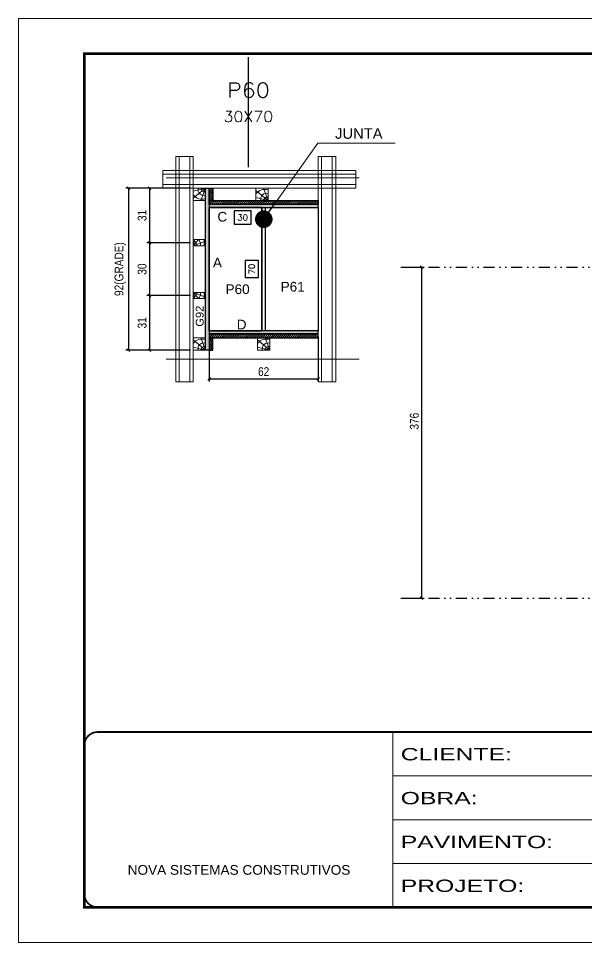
# Model space of a CAD drawing. Extents: x 1945 to 10875, y -3405 to 3369.
# Drawn here: x 6714 to 7360, y -3405 to -2355 of the extents above; entities that cross this region are included whole.
import ezdxf
from ezdxf.enums import TextEntityAlignment as Align

# ---------------------------------------------------------------- set-up
doc = ezdxf.new("R2010")
doc.units = 0
for name, pattern in [('CONTINUO', [0]), ('DASHED', [0.75, 0.5, -0.25]), ('DIVIDE2', [0.625, 0.25, -0.125, 0, -0.125, 0, -0.125]), ('HIDDEN', [0.375, 0.25, -0.125])]:
    doc.linetypes.add(name, pattern=pattern)
for name, color, linetype in [('CHAPA', 1, 'Continuous'), ('COTA', 241, 'Continuous'), ('cotas', 4, 'Continuous'), ('MEIO_PONT', 93, 'Continuous'), ('Nível', 160, 'Continuous'), ('Painéis', 200, 'Continuous'), ('SARRAFO', 251, 'Continuous'), ('Texto de Titulo', 7, 'Continuous'), ('Texto Qtd Sarr', 242, 'Continuous'), ('TEXTO_GERAL', 7, 'Continuous')]:
    doc.layers.add(name, color=color, linetype=linetype)
for name, color, linetype, lineweight in [('Folhas', 255, 'Continuous', 9), ('Hachura', 251, 'Continuous', 9), ('Madeira', 126, 'Continuous', 18), ('Perfil Metálico', 224, 'Continuous', 18), ('SARRAFO DE PRESSAO', 251, 'DASHED', 9), ('Texto Seção', 7, 'Continuous', 15)]:
    doc.layers.add(name, color=color, linetype=linetype, lineweight=lineweight)
doc.styles.add('ARIAL', font='arial.ttf')
doc.styles.add('COTA TECNICA', font='techl___.ttf', dxfattribs={"height": 10})
doc.styles.add('COTA TECNICA 2X', font='techl___.ttf', dxfattribs={"height": 10})
doc.styles.add('ROMANS', font='romans.shx')
doc.styles.add('SANSSERIF', font='sas_____.pfb')
doc.styles.get("Standard").update_dxf_attribs({"font": 'arial.ttf'})
doc.styles.add('Tecnologia', font='')
doc.styles.get('Tecnologia').set_extended_font_data('Forgotten Futurist')
doc.dimstyles.new('3x', dxfattribs={"dimtxt": 10, "dimasz": 5, "dimexe": 7, "dimexo": 5, "dimgap": 4, "dimtad": 1, "dimdec": 4, "dimlfac": 0.333333, "dimdsep": 46, "dimtxsty": 'Standard', "dimblk": 'DOT', "dimcen": 0.09, "dimclrd": 1, "dimclre": 1, "dimclrt": 2, "dimadec": 0, "dimazin": 2, "dimtfac": 1, "dimtdec": 4, "dimtmove": 0, "dimatfit": 3, "dimldrblk": 'DOT', "dimfxl": 1, "dimtolj": 1, "dimtzin": 0, "dimlwd": 9, "dimlwe": 9, "dimarcsym": 0})
doc.dimstyles.new('PAINEL', dxfattribs={"dimtxt": 10, "dimasz": 3, "dimexe": 3, "dimexo": 3, "dimgap": 3, "dimtad": 1, "dimdec": 1, "dimzin": 12, "dimdsep": 46, "dimtxsty": 'COTA TECNICA', "dimblk1": 'OBLIQUE', "dimblk2": 'OBLIQUE', "dimsah": 1, "dimcen": 0.9, "dimclrd": 4, "dimclre": 4, "dimclrt": 240, "dimadec": 1, "dimazin": 3, "dimtfac": 1, "dimtdec": 1, "dimtmove": 0, "dimatfit": 3, "dimfxl": 1, "dimtolj": 1, "dimtzin": 12, "dimarcsym": 0})
doc.dimstyles.new('SECAO PILAR', dxfattribs={"dimtxt": 10, "dimasz": 3, "dimexe": 3, "dimexo": 3, "dimgap": 3, "dimtad": 1, "dimdec": 1, "dimlfac": 0.5, "dimzin": 12, "dimdsep": 46, "dimtxsty": 'COTA TECNICA 2X', "dimblk1": 'OBLIQUE', "dimblk2": 'OBLIQUE', "dimsah": 1, "dimcen": 0.9, "dimclrd": 256, "dimclre": 256, "dimclrt": 256, "dimadec": 1, "dimazin": 3, "dimtfac": 1, "dimtdec": 1, "dimtmove": 0, "dimatfit": 3, "dimfxl": 1, "dimtolj": 1, "dimtzin": 12, "dimarcsym": 0})
doc.dimstyles.new('SECÇÃO 2', dxfattribs={"dimtxt": 7, "dimasz": 6, "dimexe": 0.18, "dimexo": 2, "dimgap": -4, "dimtad": 3, "dimdec": 1, "dimlfac": 0.5, "dimzin": 12, "dimdsep": 46, "dimtxsty": 'ROMANS', "dimblk": 'ARCHTICK', "dimcen": 0.09, "dimse1": 1, "dimse2": 1, "dimsd1": 1, "dimsd2": 1, "dimclrd": 180, "dimclre": 5, "dimclrt": 1, "dimadec": 0, "dimazin": 3, "dimtfac": 1, "dimtdec": 1, "dimtofl": 0, "dimtmove": 0, "dimatfit": 3, "dimldrblk": 'ARCHTICK', "dimfxl": 1, "dimtolj": 1, "dimtzin": 0, "dimarcsym": 0})

# ---------------------------------------------------------------- blocks, each defined once
blk = doc.blocks.new('9999999999')
at = {"color": 30, "linetype": 'CONTINUO'}
for p, q in [((98564.6, 34230.2), (98564.6, 34429.4)), ((98564.6, 34379.6), (99584, 34379.6)), ((98564.6, 34329.8), (99488, 34329.8)), ((98564.6, 34280), (99488, 34280))]:
    blk.add_line(p, q, dxfattribs=at)
at = {"color": 30, "linetype": 'CONTINUO', "const_width": 2}
blk.add_lwpolyline([(99584, 34230.2), (99584, 34414.4, 0.414214), (99569, 34429.4), (98229, 34429.4, 0.414214), (98214, 34414.4), (98214, 34245.2, 0.414214), (98229, 34230.2), (99584, 34230.2)], format="xyb", dxfattribs=at)
at = {"layer": 'Folhas'}
blk.add_lwpolyline([(98139, 34190.2), (99624, 34190.2), (99624, 35240.2), (98139, 35240.2)], close=True, dxfattribs=at)
at = {"layer": 'Folhas', "color": 30, "const_width": 3}
blk.add_lwpolyline([(98214, 34230.2), (99584, 34230.2), (99584, 35200.2), (98214, 35200.2)], close=True, dxfattribs=at)
at = {"color": 7, "linetype": 'Continuous', "ltscale": 5, "style": 'ARIAL'}
blk.add_text('NOVA SISTEMAS CONSTRUTIVOS', height=11.059, dxfattribs=at).set_placement((98263.2, 34267.2))
at = {"layer": 'Folhas', "color": 7, "style": 'Tecnologia', "width": 1.5}
for s, p in [('CLIENTE:', (98573.7, 34397.2)), ('OBRA:', (98573.7, 34347.3)), ('PAVIMENTO:', (98573.7, 34297.5)), ('PROJETO:', (98573.7, 34247.7))]:
    blk.add_text(s, height=14, dxfattribs=at).set_placement(p)
blk = doc.blocks.new('titulo1')
at = {"layer": 'Defpoints', "color": 252, "linetype": 'HIDDEN', "ltscale": 2}
blk.add_line((0, 0), (0, 125), dxfattribs=at)
at = {"layer": 'Defpoints', "style": 'ROMANS', "oblique": 15}
blk.add_attdef('FOLHA', text='', height=10, dxfattribs=at).set_placement((0, 15.6), align=Align.MIDDLE_CENTER)
at = {"layer": 'Texto Qtd Sarr', "color": 3, "style": 'ROMANS', "oblique": 15}
for tag, height, p in [('TITULO', 17, (0, 71.4)), ('SEÇÃO', 12, (0, 41.5))]:
    blk.add_attdef(tag, text='', height=height, dxfattribs=at).set_placement(p, align=Align.MIDDLE_CENTER)
blk = doc.blocks.new('_Oblique')
at = {"color": 0, "linetype": 'ByBlock', "lineweight": -2}
blk.add_line((-0.5, -0.5), (0.5, 0.5), dxfattribs=at)
blk = doc.blocks.new('*D552')
at = {"layer": 'cotas', "color": 4, "linetype": 'ByBlock', "lineweight": -2, "transparency": 16777216}
for p, q in [((7151.4, -2637.2), (7175.1, -2637.2)), ((7172.1, -2637.2), (7172.1, -3013.2)), ((7151.4, -3013.2), (7175.1, -3013.2))]:
    blk.add_line(p, q, dxfattribs=at)
at = {"layer": 'Defpoints', "color": 0, "linetype": 'ByBlock', "transparency": 16777216}
for p in [(7148.4, -2637.2), (7148.4, -3013.2), (7172.1, -3013.2)]:
    blk.add_point(p, dxfattribs=at)
at = {"layer": 'cotas', "color": 4, "linetype": 'ByBlock', "lineweight": -2, "transparency": 16777216, "xscale": 3, "yscale": 3, "zscale": 3}
for p, rotation in [((7172.1, -2637.2), 90), ((7172.1, -3013.2), 270)]:
    blk.add_blockref('_Oblique', p, dxfattribs=dict(at, rotation=rotation))
at = {"layer": 'cotas', "color": 240, "linetype": 'ByBlock', "transparency": 16777216, "insert": (7163.9, -2812.1), "char_height": 10, "attachment_point": 5, "rotation": 90, "style": 'COTA TECNICA'}
blk.add_mtext('\\A1;376', dxfattribs=at)
blk = doc.blocks.new('*D525')
at = {"layer": 'COTA', "color": 180, "lineweight": -2, "transparency": 16777216}
for p, q in [((6986.5, -2629.7), (6971.5, -2629.7)), ((6971.5, -2629.7), (6971.5, -2649)), ((6986.5, -2649), (6986.5, -2629.7)), ((6971.5, -2649), (6986.5, -2649))]:
    blk.add_line(p, q, dxfattribs=at)
at = {"layer": 'Defpoints', "color": 0, "transparency": 16777216}
for p in [(6930.5, -2569.3), (6930.5, -2709.3), (6990.5, -2709.3)]:
    blk.add_point(p, dxfattribs=at)
at = {"layer": 'COTA', "color": 1, "transparency": 16777216, "insert": (6979, -2639.3), "char_height": 7, "attachment_point": 5, "rotation": 90, "style": 'ROMANS'}
blk.add_mtext('\\A1;70', dxfattribs=at)
blk = doc.blocks.new('_ArchTick')
at = {"color": 0, "linetype": 'ByBlock', "const_width": 0.15}
blk.add_lwpolyline([(-0.5, -0.5), (0.5, 0.5)], dxfattribs=at)
blk = doc.blocks.new('*D526')
at = {"layer": 'COTA', "color": 180, "lineweight": -2, "transparency": 16777216}
for p, q in [((6978.4, -2573.1), (6959, -2573.1)), ((6959, -2573.1), (6959, -2588.1)), ((6978.4, -2588.1), (6978.4, -2573.1)), ((6959, -2588.1), (6978.4, -2588.1))]:
    blk.add_line(p, q, dxfattribs=at)
at = {"layer": 'Defpoints', "color": 0, "transparency": 16777216}
for p in [(6930.5, -2569.3), (6990.5, -2569.3), (6990.5, -2592.1)]:
    blk.add_point(p, dxfattribs=at)
at = {"layer": 'COTA', "color": 1, "transparency": 16777216, "insert": (6968.7, -2580.6), "char_height": 7, "attachment_point": 5, "style": 'ROMANS'}
blk.add_mtext('\\A1;30', dxfattribs=at)
blk = doc.blocks.new('*D527')
at = {"layer": 'COTA', "lineweight": -2, "transparency": 16777216}
for p, q in [((6909.5, -2547.3), (6835.7, -2547.3)), ((6838.7, -2547.3), (6838.7, -2731.3)), ((6909.5, -2731.3), (6835.7, -2731.3))]:
    blk.add_line(p, q, dxfattribs=at)
at = {"layer": 'Defpoints', "color": 0, "transparency": 16777216}
for p in [(6912.5, -2547.3), (6838.7, -2731.3), (6912.5, -2731.3)]:
    blk.add_point(p, dxfattribs=at)
at = {"layer": 'COTA', "lineweight": -2, "transparency": 16777216, "xscale": 3, "yscale": 3, "zscale": 3}
for p, rotation in [((6838.7, -2547.3), 90), ((6838.7, -2731.3), 270)]:
    blk.add_blockref('_Oblique', p, dxfattribs=dict(at, rotation=rotation))
at = {"layer": 'COTA', "transparency": 16777216, "insert": (6829.5, -2639.3), "char_height": 10, "attachment_point": 5, "rotation": 90, "style": 'COTA TECNICA 2X'}
blk.add_mtext('\\A1;92(GRADE)', dxfattribs=at)
blk = doc.blocks.new('*D528')
at = {"layer": 'COTA', "lineweight": -2, "transparency": 16777216}
for p, q in [((6909.5, -2669.3), (6859.6, -2669.3)), ((6862.6, -2669.3), (6862.6, -2731.3)), ((6909.5, -2731.3), (6859.6, -2731.3))]:
    blk.add_line(p, q, dxfattribs=at)
at = {"layer": 'Defpoints', "color": 0, "transparency": 16777216}
for p in [(6912.5, -2669.3), (6862.6, -2731.3), (6912.5, -2731.3)]:
    blk.add_point(p, dxfattribs=at)
at = {"layer": 'COTA', "lineweight": -2, "transparency": 16777216, "xscale": 3, "yscale": 3, "zscale": 3}
for p, rotation in [((6862.6, -2669.3), 90), ((6862.6, -2731.3), 270)]:
    blk.add_blockref('_Oblique', p, dxfattribs=dict(at, rotation=rotation))
at = {"layer": 'COTA', "transparency": 16777216, "insert": (6854.3, -2700.3), "char_height": 10, "attachment_point": 5, "rotation": 90, "style": 'COTA TECNICA 2X'}
blk.add_mtext('\\A1;31', dxfattribs=at)
blk = doc.blocks.new('PONTALETE')
at = {"layer": 'Madeira'}
for q in [(2.71, 7), (7, 5.76), (7, 1.74)]:
    blk.add_line((0, 0), q, dxfattribs=at)
blk.add_lwpolyline([(0, 0), (7, 0), (7, 7), (0, 7)], close=True, dxfattribs=at)
for centre, radius, start, end in [((2.04, 0.06), 6.23, 37.2818, 109.0913), ((1.09, 0.9), 3.19, 343.603, 109.9847), ((-0.21, -0.78), 3.09, 14.6322, 86.0383)]:
    blk.add_arc(centre, radius, start, end, dxfattribs=at)
blk = doc.blocks.new('MEIO PONTALETE')
at = {"layer": 'Madeira'}
for q in [(2.71, 7), (3.5, 2.88), (3.5, 0.87)]:
    blk.add_line((0, 0), q, dxfattribs=at)
blk.add_lwpolyline([(0, 0), (3.5, 0), (3.5, 7), (0, 7)], close=True, dxfattribs=at)
for centre, radius, start, end in [((2.04, 0.06), 6.23, 76.4499, 109.0913), ((1.09, 0.9), 3.19, 40.9063, 109.9847), ((-0.21, -0.78), 3.09, 14.6322, 86.0383)]:
    blk.add_arc(centre, radius, start, end, dxfattribs=at)
blk = doc.blocks.new('*D529')
at = {"layer": 'COTA', "lineweight": -2, "transparency": 16777216}
for p, q in [((6909.5, -2547.3), (6859.6, -2547.3)), ((6862.6, -2547.3), (6862.6, -2609.3)), ((6909.5, -2609.3), (6859.6, -2609.3))]:
    blk.add_line(p, q, dxfattribs=at)
at = {"layer": 'Defpoints', "color": 0, "transparency": 16777216}
for p in [(6912.5, -2547.3), (6862.6, -2609.3), (6912.5, -2609.3)]:
    blk.add_point(p, dxfattribs=at)
at = {"layer": 'COTA', "lineweight": -2, "transparency": 16777216, "xscale": 3, "yscale": 3, "zscale": 3}
for p, rotation in [((6862.6, -2547.3), 90), ((6862.6, -2609.3), 270)]:
    blk.add_blockref('_Oblique', p, dxfattribs=dict(at, rotation=rotation))
at = {"layer": 'COTA', "transparency": 16777216, "insert": (6854.3, -2578.3), "char_height": 10, "attachment_point": 5, "rotation": 90, "style": 'COTA TECNICA 2X'}
blk.add_mtext('\\A1;31', dxfattribs=at)
blk = doc.blocks.new('*D530')
at = {"layer": 'COTA', "lineweight": -2, "transparency": 16777216}
for p, q in [((6909.5, -2609.3), (6859.6, -2609.3)), ((6862.6, -2609.3), (6862.6, -2669.3)), ((6909.5, -2669.3), (6859.6, -2669.3))]:
    blk.add_line(p, q, dxfattribs=at)
at = {"layer": 'Defpoints', "color": 0, "transparency": 16777216}
for p in [(6912.5, -2609.3), (6862.6, -2669.3), (6912.5, -2669.3)]:
    blk.add_point(p, dxfattribs=at)
at = {"layer": 'COTA', "lineweight": -2, "transparency": 16777216, "xscale": 3, "yscale": 3, "zscale": 3}
for p, rotation in [((6862.6, -2609.3), 90), ((6862.6, -2669.3), 270)]:
    blk.add_blockref('_Oblique', p, dxfattribs=dict(at, rotation=rotation))
at = {"layer": 'COTA', "transparency": 16777216, "insert": (6854.3, -2639.3), "char_height": 10, "attachment_point": 5, "rotation": 90, "style": 'COTA TECNICA 2X'}
blk.add_mtext('\\A1;30', dxfattribs=at)
blk = doc.blocks.new('*D561')
at = {"layer": 'COTA', "lineweight": -2, "transparency": 16777216}
for p, q in [((6930.5, -2715.9), (6930.5, -2767)), ((7054.5, -2715.9), (7054.5, -2767)), ((6930.5, -2764), (7054.5, -2764))]:
    blk.add_line(p, q, dxfattribs=at)
at = {"layer": 'Defpoints', "color": 0, "transparency": 16777216}
for p in [(6930.5, -2712.9), (7054.5, -2712.9), (7054.5, -2764)]:
    blk.add_point(p, dxfattribs=at)
at = {"layer": 'COTA', "lineweight": -2, "transparency": 16777216, "xscale": 3, "yscale": 3, "zscale": 3, "rotation": 180}
blk.add_blockref('_Oblique', (6930.5, -2764), dxfattribs=at)
at = {"layer": 'COTA', "lineweight": -2, "transparency": 16777216, "xscale": 3, "yscale": 3, "zscale": 3}
blk.add_blockref('_Oblique', (7054.5, -2764), dxfattribs=at)
at = {"layer": 'COTA', "transparency": 16777216, "insert": (6992.5, -2755.9), "char_height": 10, "attachment_point": 5, "style": 'COTA TECNICA 2X'}
blk.add_mtext('\\A1;62', dxfattribs=at)
blk = doc.blocks.new('_Dot')
at = {"color": 0, "linetype": 'ByBlock', "lineweight": -2}
blk.add_line((-0.5, 0), (-1, 0), dxfattribs=at)
at = {"color": 0, "linetype": 'ByBlock', "const_width": 0.5}
blk.add_lwpolyline([(-0.25, 0, 1), (0.25, 0, 1)], format="xyb", close=True, dxfattribs=at)

msp = doc.modelspace()

# ---------------------------------------------------------------- hatches: boundary and pattern name
at = {"layer": 'Hachura'}
h = msp.add_hatch(color=256, dxfattribs=at)
h.dxf.hatch_style = 1
h.paths.add_polyline_path([(6930.5, -2731.32), (6926.5, -2731.32), (6926.5, -2547.32), (6930.5, -2547.32)])
h = msp.add_hatch(color=256, dxfattribs=at)
h.dxf.hatch_style = 1
h.paths.add_polyline_path([(6930.5, -2731.32), (6926.5, -2731.32), (6926.5, -2547.32), (6930.5, -2547.32)])
h = msp.add_hatch(dxfattribs=at)
h.set_pattern_fill('ANSI31', color=256, scale=0.5, angle=90, style=0)
h.set_pattern_definition([(135, (-15960.9059, 6576.6294), (-1.12253202, -1.12253202), [])])
h.paths.add_polyline_path([(6930.5, -2561.32), (6934.9, -2561.32), (6934.9, -2547.32), (6930.5, -2547.32)])
h = msp.add_hatch(dxfattribs=at)
h.set_pattern_fill('ANSI31', color=256, scale=0.5, style=0)
h.set_pattern_definition([(45, (16104.4541, 20363.6857), (-1.12253202, 1.12253202), [])])
h.paths.add_polyline_path([(7054.5, -2565.72), (7054.5, -2561.32), (6930.5, -2561.32), (6930.5, -2565.72)])
h = msp.add_hatch(color=256, dxfattribs=at)
h.dxf.hatch_style = 1
h.paths.add_polyline_path([(6930.5, -2565.72), (6930.5, -2569.32), (7054.5, -2569.32), (7054.5, -2565.72)])
h = msp.add_hatch(color=256, dxfattribs=at)
h.dxf.hatch_style = 1
h.paths.add_polyline_path([(6930.5, -2565.72), (6930.5, -2569.32), (7054.5, -2569.32), (7054.5, -2565.72)])
h = msp.add_hatch(color=256, dxfattribs=at)
h.dxf.hatch_style = 1
h.paths.add_polyline_path([(6930.5, -2709.32), (6930.5, -2712.92), (7054.5, -2712.92), (7054.5, -2709.32)])
h = msp.add_hatch(color=256, dxfattribs=at)
h.dxf.hatch_style = 1
h.paths.add_polyline_path([(6930.5, -2709.32), (6930.5, -2712.92), (7054.5, -2712.92), (7054.5, -2709.32)])
h = msp.add_hatch(dxfattribs=at)
h.set_pattern_fill('ANSI31', color=256, scale=0.5, style=0)
h.set_pattern_definition([(45, (16479.4541, 20178.4857), (-1.12253202, 1.12253202), [])])
h.paths.add_polyline_path([(7054.5, -2712.92), (7054.5, -2717.32), (6930.5, -2717.32), (6930.5, -2712.92)])
h = msp.add_hatch(dxfattribs=at)
h.set_pattern_fill('ANSI31', color=256, scale=0.5, angle=90, style=0)
h.set_pattern_definition([(135, (-15960.9059, 6771.6294), (-1.12253202, -1.12253202), [])])
h.paths.add_polyline_path([(6930.5, -2717.32), (6934.9, -2717.32), (6934.9, -2731.32), (6930.5, -2731.32)])

# ---------------------------------------------------------------- linework, layer by layer
for points in [[(6930.5, -2569.32), (6990.5, -2569.32), (6990.5, -2709.32), (6930.5, -2709.32)], [(6994.5, -2569.32), (7054.5, -2569.32), (7054.5, -2709.32), (6994.5, -2709.32)]]:
    msp.add_lwpolyline(points, close=True)
at = {"layer": 'CHAPA'}
for p, q in [((6990.5, -2709.32), (6990.5, -2569.32)), ((6994.5, -2709.32), (6994.5, -2569.32))]:
    msp.add_line(p, q, dxfattribs=at)
for points in [[(6930.5, -2731.32), (6926.5, -2731.32), (6926.5, -2547.32), (6930.5, -2547.32)], [(6930.5, -2731.32), (6926.5, -2731.32), (6926.5, -2547.32), (6930.5, -2547.32)], [(6930.5, -2565.72), (6930.5, -2569.32), (7054.5, -2569.32), (7054.5, -2565.72)], [(6930.5, -2565.72), (6930.5, -2569.32), (7054.5, -2569.32), (7054.5, -2565.72)], [(6930.5, -2709.32), (6930.5, -2712.92), (7054.5, -2712.92), (7054.5, -2709.32)], [(6930.5, -2709.32), (6930.5, -2712.92), (7054.5, -2712.92), (7054.5, -2709.32)]]:
    msp.add_lwpolyline(points, close=True, dxfattribs=at)
at = {"layer": 'Hachura'}
for p, q in [((6881.7, -2535.54), (7100.97, -2535.53)), ((6881.7, -2741.6), (7101.29, -2741.61))]:
    msp.add_line(p, q, dxfattribs=at)
at = {"layer": 'Madeira'}
msp.add_lwpolyline([(6926.5, -2731.32), (6912.5, -2731.32), (6912.5, -2547.32), (6926.5, -2547.32)], close=True, dxfattribs=at)
at = {"layer": 'Nível', "color": 4, "linetype": 'DIVIDE2', "ltscale": 50}
for p, q in [((7148.36, -2637.22), (8158.71, -2637.22)), ((7148.36, -3013.22), (8158.71, -3013.22))]:
    msp.add_line(p, q, dxfattribs=at)
at = {"layer": 'Painéis'}
msp.add_lwpolyline([(6990.5, -2569.32), (6930.5, -2569.32), (6930.5, -2709.32), (6990.5, -2709.32)], close=True, dxfattribs=at)
at = {"layer": 'Perfil Metálico'}
for points in [[(6892.5, -2767.32), (6912.5, -2767.32), (6912.5, -2511.32), (6892.5, -2511.32)], [(6908.5, -2511.32), (6896.5, -2511.32), (6896.5, -2767.32), (6908.5, -2767.32)], [(7074.5, -2767.32), (7054.5, -2767.32), (7054.5, -2511.32), (7074.5, -2511.32)], [(7058.5, -2511.32), (7070.5, -2511.32), (7070.5, -2767.32), (7058.5, -2767.32)], [(6877.88, -2527.32), (6877.88, -2547.32), (7097.19, -2547.32), (7097.19, -2527.32)], [(7097.19, -2543.32), (7097.19, -2531.32), (6877.88, -2531.32), (6877.88, -2543.32)]]:
    msp.add_lwpolyline(points, close=True, dxfattribs=at)
at = {"layer": 'SARRAFO'}
for points in [[(6934.9, -2547.32), (6934.9, -2561.32), (6930.5, -2561.32), (6930.5, -2547.32)], [(6930.5, -2561.32), (7054.5, -2561.32), (7054.5, -2565.72), (6930.5, -2565.72)], [(6930.5, -2717.32), (7054.5, -2717.32), (7054.5, -2712.92), (6930.5, -2712.92)], [(6934.9, -2731.32), (6934.9, -2717.32), (6930.5, -2717.32), (6930.5, -2731.32)]]:
    msp.add_lwpolyline(points, close=True, dxfattribs=at)

# ---------------------------------------------------------------- block references
at = {"layer": 'MEIO_PONT'}
for name, p, xscale, yscale, zscale, rotation in [('PONTALETE', (6926.5, -2547.32), 2, 2, 2, 180), ('MEIO PONTALETE', (6912.5, -2612.82), -1.999999997962732, 1.999999997962732, 1.999999997962732, 270), ('MEIO PONTALETE', (6912.5, -2665.82), 1.999999997962732, 1.999999997962732, 1.999999997962732, 270)]:
    msp.add_blockref(name, p, dxfattribs=dict(at, xscale=xscale, yscale=yscale, zscale=zscale, rotation=rotation))
at = {"layer": 'MEIO_PONT', "xscale": -2, "yscale": 2, "zscale": 2}
for p in [(6997.76, -2561.32), (6926.5, -2731.32), (6999.56, -2731.32)]:
    msp.add_blockref('PONTALETE', p, dxfattribs=at)
at = {"layer": 'SARRAFO DE PRESSAO', "color": 6, "linetype": 'ByBlock'}
msp.add_blockref('9999999999', (-91425.27, -37594.71), dxfattribs=at)
at = {"layer": 'Texto Seção'}
ref = msp.add_blockref('titulo1', (6975.17, -2523.45), dxfattribs=at)
ref.add_attrib('TITULO', 'P60', dxfattribs={"layer": 'Texto de Titulo', "color": 7, "height": 17, "style": 'ROMANS', "width": 1.1}).set_placement((6975.17, -2435.95), align=Align.MIDDLE_CENTER)
ref.add_attrib('SEÇÃO', '30X70', dxfattribs={"layer": 'Texto de Titulo', "color": 7, "height": 12, "style": 'ROMANS', "width": 1.1}).set_placement((6975.17, -2465.95), align=Align.MIDDLE_CENTER)

# ---------------------------------------------------------------- texts
at = {"color": 0, "linetype": 'Continuous', "ltscale": 5, "style": 'ARIAL'}
msp.add_text('JUNTA', height=12, dxfattribs=at).set_placement((7073.75, -2491.2))
at = {"layer": 'TEXTO_GERAL', "style": 'ARIAL'}
for s, p in [('C', (6945.52, -2579.82)), ('A', (6939.96, -2631.88)), ('P61', (7025.54, -2659.3)), ('P60', (6962.92, -2662.18)), ('D', (6967.51, -2702.32))]:
    msp.add_text(s, height=11, dxfattribs=at).set_placement(p, align=Align.MIDDLE_CENTER)
at = {"layer": 'TEXTO_GERAL', "color": 0, "linetype": 'Continuous', "style": 'SANSSERIF'}
msp.add_text('G92', height=9, rotation=90, dxfattribs=at).set_placement((6919.77, -2704.66), align=Align.MIDDLE_LEFT)

# ---------------------------------------------------------------- dimensions: what is measured, and where the dimension line sits
at = {"layer": 'COTA'}
dim = msp.add_linear_dim(base=(6838.73, -2731.32), p1=(6912.5, -2547.32), p2=(6912.5, -2731.32), angle=270, text='<>(GRADE)', dimstyle='SECAO PILAR', dxfattribs=at)
dim.commit()
dim.dimension.update_dxf_attribs({"geometry": '*D527', "text_midpoint": (6829.5, -2639.32)})
for base, p1, p2, picture, middle in [((6862.57, -2609.32), (6912.5, -2547.32), (6912.5, -2609.32), '*D529', (6854.35, -2578.32)), ((6862.57, -2669.32), (6912.5, -2609.32), (6912.5, -2669.32), '*D530', (6854.35, -2639.32)), ((6862.57, -2731.32), (6912.5, -2669.32), (6912.5, -2731.32), '*D528', (6854.35, -2700.32))]:
    dim = msp.add_linear_dim(base=base, p1=p1, p2=p2, angle=270, dimstyle='SECAO PILAR', dxfattribs=at)
    dim.commit()
    dim.dimension.update_dxf_attribs({"geometry": picture, "text_midpoint": middle})
dim = msp.add_linear_dim(base=(6990.5, -2709.32), p1=(6930.5, -2569.32), p2=(6930.5, -2709.32), angle=270, dimstyle='SECÇÃO 2', dxfattribs=at)
dim.commit()
dim.dimension.update_dxf_attribs({"geometry": '*D525', "text_midpoint": (6990.5, -2639.32), "dimtype": 160})
dim = msp.add_linear_dim(base=(6990.5, -2592.12), p1=(6930.5, -2569.32), p2=(6990.5, -2569.32), dimstyle='SECÇÃO 2', dxfattribs=at)
dim.commit()
dim.dimension.update_dxf_attribs({"geometry": '*D526', "text_midpoint": (6968.68, -2592.12), "dimtype": 160})
dim = msp.add_linear_dim(base=(7054.5, -2763.96), p1=(6930.5, -2712.92), p2=(7054.5, -2712.92), dimstyle='SECAO PILAR', dxfattribs=at)
dim.commit()
dim.dimension.update_dxf_attribs({"geometry": '*D561', "text_midpoint": (6992.5, -2755.86)})
at = {"layer": 'cotas', "linetype": 'ByBlock'}
dim = msp.add_linear_dim(base=(7172.08, -3013.22), p1=(7148.36, -2637.22), p2=(7148.36, -3013.22), angle=90, dimstyle='PAINEL', dxfattribs=at)
dim.commit()
dim.dimension.update_dxf_attribs({"geometry": '*D552', "text_midpoint": (7172.08, -2812.13), "dimtype": 160})

# ---------------------------------------------------------------- leaders
msp.add_leader([(6992.68, -2582.62), (7053.97, -2496.2), (7141.97, -2496.2)], dimstyle='3x', override={"dimasz": 20})

doc.saveas('drawing.dxf')
